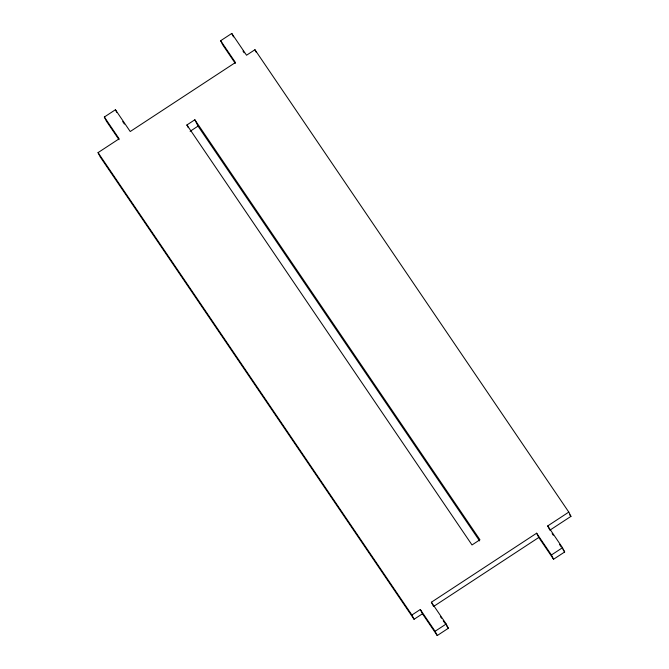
<?xml version="1.0" encoding="UTF-8"?>
<svg xmlns="http://www.w3.org/2000/svg" width="669" height="669" viewBox="0 0 669 669"><rect width="100%" height="100%" fill="white"/><g stroke="black" fill="none" stroke-linecap="round" stroke-linejoin="round"><path stroke-width="1" d="M119.007 139.721L106.496 121.29L104.347 117.016L115.436 109.741L130.221 131.525L235.446 62.51L220.661 40.725L231.758 33.45L246.543 55.226L254.939 49.723L568.801 512.103L570.95 516.376L549.868 530.199L547.719 525.926L568.801 512.103M414.061 619.277L411.912 615.003L420.308 609.501L422.457 613.774L414.061 619.277L100.199 156.897L98.05 152.624L119.132 138.801L104.347 117.016M186.919 124.961L194.846 119.768L479.932 539.766L472.013 544.959L186.919 124.961L188.29 127.687M190.113 131.308L198.032 126.115L194.846 119.768M536.63 533.201L538.779 537.475L433.554 606.49L431.405 602.217L536.63 533.201L551.415 554.986L553.564 559.259L564.653 551.984L562.504 547.71L547.719 525.926M446.19 624.001L448.339 628.275L437.242 635.55L435.093 631.277L446.19 624.001L431.405 602.217M551.415 554.986L562.504 547.71M569.72 514.837L570.95 516.376M243.006 51.128L244.143 52.801M235.321 63.43L222.81 44.999L220.661 40.725M552.142 533.553L553.28 535.225M559.535 544.441L561.241 546.958M562.947 549.466L564.653 551.984M538.779 537.475L553.564 559.259M198.032 126.115L479.606 540.928M122.703 121.557L124.409 124.066M440.378 616.55L441.515 618.223M443.221 620.732L444.927 623.249M446.633 625.758L448.339 628.275M420.308 609.501L435.093 631.277M422.457 613.774L437.242 635.55M98.05 152.624L411.912 615.003M254.939 49.723L256.227 52.282M231.758 33.45L233.473 36.87M115.436 109.741L116.724 112.308"/></g></svg>
